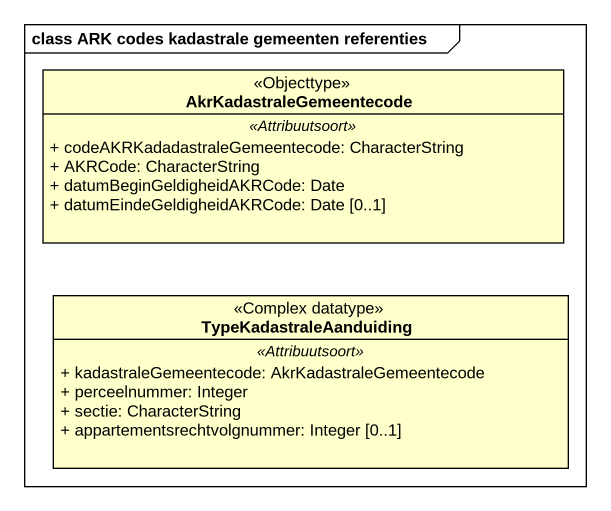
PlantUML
@startuml
mainframe class ARK codes kadastrale gemeenten referenties
hide circle
hide empty members
skinparam classAttributeIconSize 0
class AkrKadastraleGemeentecode <<Objecttype>> {
  .. <<Attribuutsoort>> ..
  + codeAKRKadadastraleGemeentecode: CharacterString
  + AKRCode: CharacterString
  + datumBeginGeldigheidAKRCode: Date
  + datumEindeGeldigheidAKRCode: Date [0..1]
}
class TypeKadastraleAanduiding <<Complex datatype>> {
  .. <<Attribuutsoort>> ..
  + kadastraleGemeentecode: AkrKadastraleGemeentecode
  + perceelnummer: Integer
  + sectie: CharacterString
  + appartementsrechtvolgnummer: Integer [0..1]
}
@enduml
